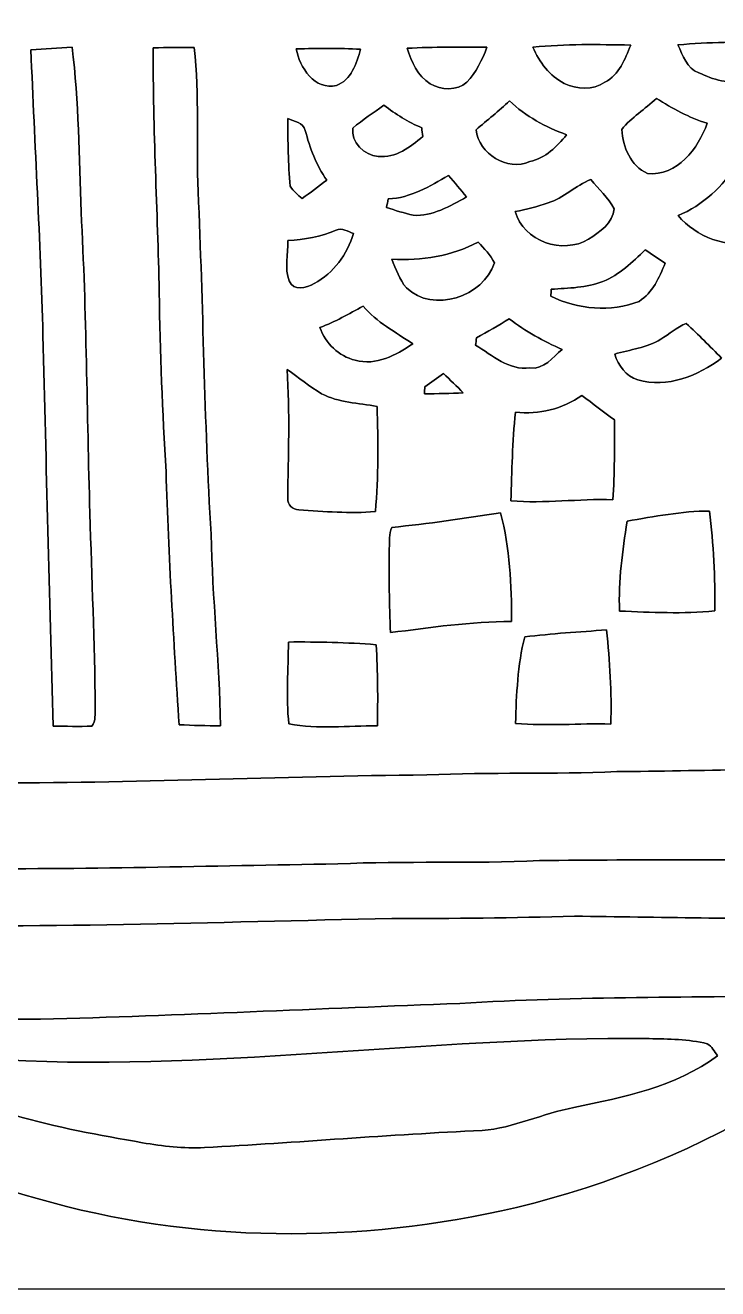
# Model space of a CAD drawing. Header units: centimetres. Extents: x -16.8 to 16.8, y -16.7 to 16.7.
# Drawn here: x -3.95 to 6.48, y -16.67 to 2.36 of the extents above; entities that cross this region are included whole.
import ezdxf

# ---------------------------------------------------------------- set-up
doc = ezdxf.new("R2010")
doc.units = ezdxf.units.CM
doc.header["$MEASUREMENT"] = 0
doc.layers.add('Layer 1', color=7, linetype='Continuous')

msp = doc.modelspace()

# ---------------------------------------------------------------- linework, layer by layer
at = {"layer": 'Layer 1', "color": 7}
for points, knots in [([(-16.77458, 16.66875), (-16.77458, 16.66875), (16.77458, 16.66875), (16.77458, 16.66875), (16.77458, 16.66875), (16.77458, 16.66875), (16.77458, -16.66875), (16.77458, -16.66875), (16.77458, -16.66875), (16.77458, -16.66875), (-16.77458, -16.66875), (-16.77458, -16.66875), (-16.77458, -16.66875), (-16.77458, -16.66875), (-16.77458, 16.66875), (-16.77458, 16.66875), (-16.77458, 16.66875), (-16.77458, 16.66875), (-16.77458, 16.66875), (-16.77458, 16.66875)], [0, 0, 0, 0, 0.16666667, 0.16666667, 0.16666667, 0.16666667, 0.33333333, 0.33333333, 0.33333333, 0.33333333, 0.5, 0.5, 0.5, 0.5, 0.66666667, 0.66666667, 0.66666667, 0.66666667, 1, 1, 1, 1]), ([(-1.72685, 14.59936), (-1.90253, 14.18519), (-1.76989, 13.73893), (-1.70321, 13.31666), (-1.70321, 13.31666), (-2.11737, 13.1251), (-2.58551, 12.9473), (-2.84339, 12.54795), (-2.84339, 12.54795), (-2.99297, 12.1539), (-3.09351, 11.74327), (-3.23144, 11.34427), (-3.23144, 11.34427), (-6.25404, 10.62919), (-9.03111, 8.88012), (-10.94811, 6.4322), (-10.94811, 6.4322), (-12.92966, 3.96452), (-14.01163, 0.78387), (-13.9125, -2.38196), (-13.9125, -2.38196), (-13.87263, -3.32634), (-13.7728, -4.27143), (-13.55408, -5.19254), (-13.55408, -5.19254), (-12.96353, -7.6768), (-11.66671, -9.99314), (-9.83756, -11.77784), (-9.83756, -11.77784), (-8.15869, -13.44366), (-6.05084, -14.67485), (-3.77261, -15.31161), (-3.77261, -15.31161), (-1.43157, -15.98366), (1.07915, -16.00165), (3.44558, -15.44426), (3.44558, -15.44426), (6.27098, -14.76728), (8.88294, -13.19495), (10.77277, -10.98409), (10.77277, -10.98409), (12.15037, -9.39976), (13.15402, -7.493), (13.68143, -5.46171), (13.68143, -5.46171), (14.24164, -3.28895), (14.23987, -0.97931), (13.71847, 1.2005), (13.71847, 1.2005), (13.15438, 3.50591), (11.96904, 5.6515), (10.33498, 7.37129), (10.33498, 7.37129), (8.4709, 9.32321), (6.03956, 10.72691), (3.41207, 11.35098), (3.41207, 11.35098), (3.28718, 11.71011), (3.20287, 12.08158), (3.08645, 12.44318), (3.08645, 12.44318), (2.84374, 12.90391), (2.3368, 13.1131), (1.88666, 13.31948), (1.88666, 13.31948), (2.02847, 13.85535), (2.06551, 14.46636), (1.76248, 14.95425), (1.76248, 14.95425), (1.4097, 15.56773), (0.6918, 15.95402), (-0.01658, 15.88629), (-0.01658, 15.88629), (-0.7807, 15.87147), (-1.49437, 15.32431), (-1.72685, 14.59936)], [0, 0, 0, 0, 0.05, 0.05, 0.05, 0.05, 0.1, 0.1, 0.1, 0.1, 0.15, 0.15, 0.15, 0.15, 0.2, 0.2, 0.2, 0.2, 0.25, 0.25, 0.25, 0.25, 0.3, 0.3, 0.3, 0.3, 0.35, 0.35, 0.35, 0.35, 0.4, 0.4, 0.4, 0.4, 0.45, 0.45, 0.45, 0.45, 0.5, 0.5, 0.5, 0.5, 0.55, 0.55, 0.55, 0.55, 0.6, 0.6, 0.6, 0.6, 0.65, 0.65, 0.65, 0.65, 0.7, 0.7, 0.7, 0.7, 0.75, 0.75, 0.75, 0.75, 0.8, 0.8, 0.8, 0.8, 0.85, 0.85, 0.85, 0.85, 0.9, 0.9, 0.9, 0.9, 1, 1, 1, 1]), ([(5.87834, 2.06128), (6.34189, 2.10785), (6.80896, 2.09021), (7.27357, 2.12443), (7.27357, 2.12443), (7.19526, 1.90465), (7.08342, 1.68028), (6.88305, 1.54869), (6.88305, 1.54869), (6.65797, 1.44709), (6.40221, 1.54481), (6.1909, 1.64112), (6.1909, 1.64112), (6.00604, 1.7018), (5.95665, 1.90465), (5.87834, 2.06128)], [0, 0, 0, 0, 0.2, 0.2, 0.2, 0.2, 0.4, 0.4, 0.4, 0.4, 0.6, 0.6, 0.6, 0.6, 1, 1, 1, 1]), ([(-3.86644, 1.98684), (-3.65972, 1.99849), (-3.45228, 2.01048), (-3.24591, 2.02847), (-3.24591, 2.02847), (-3.14254, 1.20474), (-3.14219, 0.37183), (-3.10938, -0.45685), (-3.10938, -0.45685), (-3.0286, -1.96744), (-3.02119, -3.48015), (-2.97815, -4.99216), (-2.97815, -4.99216), (-2.94958, -5.96688), (-2.90442, -6.94126), (-2.89842, -7.91669), (-2.89842, -7.91669), (-2.90336, -8.01088), (-2.88361, -8.11777), (-2.94711, -8.19644), (-2.94711, -8.19644), (-3.14254, -8.2042), (-3.33763, -8.19997), (-3.53272, -8.19679), (-3.53272, -8.19679), (-3.5874, -6.23464), (-3.63573, -4.27284), (-3.68371, -2.31069), (-3.68371, -2.31069), (-3.72463, -0.87736), (-3.80683, 0.55421), (-3.86644, 1.98684)], [0, 0, 0, 0, 0.11111111, 0.11111111, 0.11111111, 0.11111111, 0.22222222, 0.22222222, 0.22222222, 0.22222222, 0.33333333, 0.33333333, 0.33333333, 0.33333333, 0.44444444, 0.44444444, 0.44444444, 0.44444444, 0.55555556, 0.55555556, 0.55555556, 0.55555556, 0.66666667, 0.66666667, 0.66666667, 0.66666667, 0.77777778, 0.77777778, 0.77777778, 0.77777778, 1, 1, 1, 1]), ([(-2.02212, 2.01789), (-1.81681, 2.02106), (-1.61149, 2.02212), (-1.40547, 2.02036), (-1.40547, 2.02036), (-1.3275, 1.30034), (-1.37442, 0.57503), (-1.34761, -0.14746), (-1.34761, -0.14746), (-1.26929, -1.86761), (-1.25765, -3.58987), (-1.15147, -5.30895), (-1.15147, -5.30895), (-1.13418, -6.27239), (-1.02588, -7.23089), (-1.01036, -8.19432), (-1.01036, -8.19432), (-1.2192, -8.19079), (-1.42734, -8.18621), (-1.63548, -8.17633), (-1.63548, -8.17633), (-1.71309, -6.90774), (-1.79529, -5.6388), (-1.83021, -4.36809), (-1.83021, -4.36809), (-1.88348, -3.4671), (-1.91982, -2.5654), (-1.93358, -1.66335), (-1.93358, -1.66335), (-1.95509, -0.43603), (-2.03341, 0.79058), (-2.02212, 2.01789)], [0, 0, 0, 0, 0.11111111, 0.11111111, 0.11111111, 0.11111111, 0.22222222, 0.22222222, 0.22222222, 0.22222222, 0.33333333, 0.33333333, 0.33333333, 0.33333333, 0.44444444, 0.44444444, 0.44444444, 0.44444444, 0.55555556, 0.55555556, 0.55555556, 0.55555556, 0.66666667, 0.66666667, 0.66666667, 0.66666667, 0.77777778, 0.77777778, 0.77777778, 0.77777778, 1, 1, 1, 1]), ([(0.13123, 1.9999), (0.45297, 2.01119), (0.77611, 2.01154), (1.09784, 1.99531), (1.09784, 1.99531), (1.04211, 1.78788), (0.95779, 1.52647), (0.73484, 1.45168), (0.73484, 1.45168), (0.41416, 1.37054), (0.17604, 1.72226), (0.13123, 1.9999)], [0, 0, 0, 0, 0.25, 0.25, 0.25, 0.25, 0.5, 0.5, 0.5, 0.5, 1, 1, 1, 1]), ([(1.80164, 2.01048), (2.20063, 2.02953), (2.60033, 2.03059), (3.00002, 2.02494), (3.00002, 2.02494), (2.93017, 1.83444), (2.83951, 1.64782), (2.69981, 1.49789), (2.69981, 1.49789), (2.54917, 1.36843), (2.31069, 1.37336), (2.1463, 1.47638), (2.1463, 1.47638), (1.95651, 1.58926), (1.86796, 1.80904), (1.80164, 2.01048)], [0, 0, 0, 0, 0.2, 0.2, 0.2, 0.2, 0.4, 0.4, 0.4, 0.4, 0.6, 0.6, 0.6, 0.6, 1, 1, 1, 1]), ([(3.69535, 2.026), (4.18394, 2.07574), (4.67607, 2.06798), (5.16678, 2.05775), (5.16678, 2.05775), (5.08106, 1.85103), (4.99251, 1.60655), (4.77943, 1.50001), (4.77943, 1.50001), (4.59811, 1.37619), (4.35539, 1.38748), (4.16489, 1.48131), (4.16489, 1.48131), (3.94511, 1.5942), (3.78777, 1.80093), (3.69535, 2.026)], [0, 0, 0, 0, 0.2, 0.2, 0.2, 0.2, 0.4, 0.4, 0.4, 0.4, 0.6, 0.6, 0.6, 0.6, 1, 1, 1, 1]), ([(0.98284, 0.80892), (1.13065, 0.93345), (1.29187, 1.04069), (1.45027, 1.15147), (1.45027, 1.15147), (1.62807, 1.02023), (1.81328, 0.89535), (2.02001, 0.81386), (2.02001, 0.81386), (2.02494, 0.77082), (2.02988, 0.72708), (2.03518, 0.68333), (2.03518, 0.68333), (1.8482, 0.52105), (1.62807, 0.35172), (1.36278, 0.38241), (1.36278, 0.38241), (1.15394, 0.39053), (0.95003, 0.59937), (0.98284, 0.80892)], [0, 0, 0, 0, 0.16666667, 0.16666667, 0.16666667, 0.16666667, 0.33333333, 0.33333333, 0.33333333, 0.33333333, 0.5, 0.5, 0.5, 0.5, 0.66666667, 0.66666667, 0.66666667, 0.66666667, 1, 1, 1, 1]), ([(3.34151, 1.21955), (3.58599, 0.98319), (3.88479, 0.82374), (4.20158, 0.70697), (4.20158, 0.70697), (4.05447, 0.52987), (3.88408, 0.35525), (3.64984, 0.30515), (3.64984, 0.30515), (3.29847, 0.15381), (2.88537, 0.41698), (2.83739, 0.78423), (2.83739, 0.78423), (3.00743, 0.9271), (3.18276, 1.06362), (3.34151, 1.21955)], [0, 0, 0, 0, 0.2, 0.2, 0.2, 0.2, 0.4, 0.4, 0.4, 0.4, 0.6, 0.6, 0.6, 0.6, 1, 1, 1, 1]), ([(5.03237, 0.7874), (5.17772, 0.97049), (5.38445, 1.09467), (5.55343, 1.25554), (5.55343, 1.25554), (5.79332, 1.10137), (6.04555, 0.96449), (6.31896, 0.87983), (6.31896, 0.87983), (6.18525, 0.49706), (5.86881, 0.08396), (5.41937, 0.12312), (5.41937, 0.12312), (5.16643, 0.24059), (5.0486, 0.52493), (5.03237, 0.7874)], [0, 0, 0, 0, 0.2, 0.2, 0.2, 0.2, 0.4, 0.4, 0.4, 0.4, 0.6, 0.6, 0.6, 0.6, 1, 1, 1, 1]), ([(0.00176, 0.95109), (0.09843, 0.91369), (0.23319, 0.89006), (0.26564, 0.77399), (0.26564, 0.77399), (0.33196, 0.50765), (0.43462, 0.25083), (0.58879, 0.02223), (0.58879, 0.02223), (0.46637, -0.07126), (0.34396, -0.16439), (0.21766, -0.25224), (0.21766, -0.25224), (0.15522, -0.19473), (0.08537, -0.14217), (0.04057, -0.06879), (0.04057, -0.06879), (0.00494, 0.27023), (0.00529, 0.61101), (0.00176, 0.95109)], [0, 0, 0, 0, 0.16666667, 0.16666667, 0.16666667, 0.16666667, 0.33333333, 0.33333333, 0.33333333, 0.33333333, 0.5, 0.5, 0.5, 0.5, 0.66666667, 0.66666667, 0.66666667, 0.66666667, 1, 1, 1, 1]), ([(6.77439, 0.26917), (6.9656, 0.09984), (7.17832, -0.0441), (7.40128, -0.16933), (7.40128, -0.16933), (7.35965, -0.43462), (7.30074, -0.76518), (7.02733, -0.88935), (7.02733, -0.88935), (6.61917, -1.01988), (6.15209, -0.82621), (5.87975, -0.50941), (5.87975, -0.50941), (6.25546, -0.35631), (6.55673, -0.06809), (6.77439, 0.26917)], [0, 0, 0, 0, 0.2, 0.2, 0.2, 0.2, 0.4, 0.4, 0.4, 0.4, 0.6, 0.6, 0.6, 0.6, 1, 1, 1, 1]), ([(1.51589, -0.25894), (1.84997, -0.24342), (2.14312, -0.07091), (2.42252, 0.09454), (2.42252, 0.09454), (2.51495, -0.01129), (2.60844, -0.11642), (2.69346, -0.22931), (2.69346, -0.22931), (2.44722, -0.36371), (2.18405, -0.5267), (1.89195, -0.50341), (1.89195, -0.50341), (1.75472, -0.47202), (1.62101, -0.43356), (1.48943, -0.38523), (1.48943, -0.38523), (1.49789, -0.3429), (1.50671, -0.30092), (1.51589, -0.25894)], [0, 0, 0, 0, 0.16666667, 0.16666667, 0.16666667, 0.16666667, 0.33333333, 0.33333333, 0.33333333, 0.33333333, 0.5, 0.5, 0.5, 0.5, 0.66666667, 0.66666667, 0.66666667, 0.66666667, 1, 1, 1, 1]), ([(3.92148, -0.3175), (4.15996, -0.24483), (4.33811, -0.05891), (4.56671, 0.03563), (4.56671, 0.03563), (4.67889, -0.11501), (4.83306, -0.23848), (4.91807, -0.40781), (4.91807, -0.40781), (4.90396, -0.6223), (4.69441, -0.75847), (4.53284, -0.86501), (4.53284, -0.86501), (4.14514, -1.09996), (3.54647, -0.8957), (3.42829, -0.44838), (3.42829, -0.44838), (3.59551, -0.41663), (3.76202, -0.37888), (3.92148, -0.3175)], [0, 0, 0, 0, 0.16666667, 0.16666667, 0.16666667, 0.16666667, 0.33333333, 0.33333333, 0.33333333, 0.33333333, 0.5, 0.5, 0.5, 0.5, 0.66666667, 0.66666667, 0.66666667, 0.66666667, 1, 1, 1, 1]), ([(0.72954, -0.7299), (0.82021, -0.68615), (0.91017, -0.74895), (0.99378, -0.78034), (0.99378, -0.78034), (0.89394, -1.09149), (0.69603, -1.37795), (0.39934, -1.53), (0.39934, -1.53), (0.28257, -1.60302), (0.08996, -1.64924), (0.02293, -1.49366), (0.02293, -1.49366), (-0.04939, -1.30246), (0.00776, -1.08726), (0.00564, -0.88653), (0.00564, -0.88653), (0.25435, -0.87277), (0.49918, -0.82726), (0.72954, -0.7299)], [0, 0, 0, 0, 0.16666667, 0.16666667, 0.16666667, 0.16666667, 0.33333333, 0.33333333, 0.33333333, 0.33333333, 0.5, 0.5, 0.5, 0.5, 0.66666667, 0.66666667, 0.66666667, 0.66666667, 1, 1, 1, 1]), ([(2.8702, -0.9077), (2.95522, -1.00859), (3.05752, -1.10137), (3.11467, -1.22308), (3.11467, -1.22308), (2.94464, -1.73073), (2.19534, -1.98402), (1.78823, -1.59844), (1.78823, -1.59844), (1.68557, -1.47249), (1.62877, -1.31586), (1.5688, -1.16699), (1.5688, -1.16699), (2.01471, -1.18498), (2.47333, -1.12324), (2.8702, -0.9077)], [0, 0, 0, 0, 0.2, 0.2, 0.2, 0.2, 0.4, 0.4, 0.4, 0.4, 0.6, 0.6, 0.6, 0.6, 1, 1, 1, 1]), ([(4.74909, -1.50283), (4.9971, -1.39806), (5.19289, -1.20932), (5.38586, -1.02729), (5.38586, -1.02729), (5.48569, -1.09326), (5.58341, -1.15958), (5.68396, -1.22661), (5.68396, -1.22661), (5.60352, -1.44286), (5.4931, -1.67005), (5.29519, -1.80093), (5.29519, -1.80093), (4.86763, -1.96638), (4.37303, -1.92299), (3.96275, -1.72403), (3.96275, -1.72403), (3.96487, -1.69721), (3.9684, -1.64394), (3.97051, -1.61749), (3.97051, -1.61749), (4.23122, -1.60373), (4.50109, -1.59526), (4.74909, -1.50283)], [0, 0, 0, 0, 0.14285714, 0.14285714, 0.14285714, 0.14285714, 0.28571429, 0.28571429, 0.28571429, 0.28571429, 0.42857143, 0.42857143, 0.42857143, 0.42857143, 0.57142857, 0.57142857, 0.57142857, 0.57142857, 0.71428571, 0.71428571, 0.71428571, 0.71428571, 1, 1, 1, 1]), ([(0.48683, -2.19393), (0.71543, -2.11173), (0.92498, -1.98896), (1.13771, -1.87325), (1.13771, -1.87325), (1.34303, -2.1142), (1.62525, -2.26377), (1.88348, -2.44016), (1.88348, -2.44016), (1.62913, -2.61514), (1.33632, -2.77248), (1.01635, -2.68746), (1.01635, -2.68746), (0.768, -2.62749), (0.56868, -2.43311), (0.48683, -2.19393)], [0, 0, 0, 0, 0.2, 0.2, 0.2, 0.2, 0.4, 0.4, 0.4, 0.4, 0.6, 0.6, 0.6, 0.6, 1, 1, 1, 1]), ([(2.84515, -2.35021), (3.01131, -2.25813), (3.17606, -2.16323), (3.33869, -2.06446), (3.33869, -2.06446), (3.58387, -2.24966), (3.85198, -2.40277), (4.13385, -2.52554), (4.13385, -2.52554), (3.99097, -2.64301), (3.86362, -2.83175), (3.65019, -2.80388), (3.65019, -2.80388), (3.33128, -2.84551), (3.08398, -2.61303), (2.83104, -2.46063), (2.83104, -2.46063), (2.83457, -2.43311), (2.84162, -2.37772), (2.84515, -2.35021)], [0, 0, 0, 0, 0.16666667, 0.16666667, 0.16666667, 0.16666667, 0.33333333, 0.33333333, 0.33333333, 0.33333333, 0.5, 0.5, 0.5, 0.5, 0.66666667, 0.66666667, 0.66666667, 0.66666667, 1, 1, 1, 1]), ([(5.61834, -2.36926), (5.75098, -2.2987), (5.86034, -2.18511), (6.00357, -2.13501), (6.00357, -2.13501), (6.18631, -2.30152), (6.36058, -2.47862), (6.5345, -2.65501), (6.5345, -2.65501), (6.17961, -2.92312), (5.71888, -3.11079), (5.27262, -2.98344), (5.27262, -2.98344), (5.08917, -2.92841), (4.98263, -2.76648), (4.92654, -2.59539), (4.92654, -2.59539), (5.15796, -2.52412), (5.41055, -2.50366), (5.61834, -2.36926)], [0, 0, 0, 0, 0.16666667, 0.16666667, 0.16666667, 0.16666667, 0.33333333, 0.33333333, 0.33333333, 0.33333333, 0.5, 0.5, 0.5, 0.5, 0.66666667, 0.66666667, 0.66666667, 0.66666667, 1, 1, 1, 1]), ([(-0.00741, -2.82575), (0.16545, -2.94816), (0.32879, -3.08469), (0.51259, -3.19158), (0.51259, -3.19158), (0.76906, -3.32811), (1.06645, -3.33058), (1.34726, -3.38173), (1.34726, -3.38173), (1.36384, -3.90984), (1.36807, -4.43936), (1.32186, -4.96605), (1.32186, -4.96605), (0.93768, -4.99921), (0.55104, -4.96711), (0.16827, -4.93783), (0.16827, -4.93783), (0.0762, -4.93324), (-0.00282, -4.86728), (0.00247, -4.77026), (0.00247, -4.77026), (0.00811, -4.12221), (0.03669, -3.4731), (-0.00741, -2.82575)], [0, 0, 0, 0, 0.14285714, 0.14285714, 0.14285714, 0.14285714, 0.28571429, 0.28571429, 0.28571429, 0.28571429, 0.42857143, 0.42857143, 0.42857143, 0.42857143, 0.57142857, 0.57142857, 0.57142857, 0.57142857, 0.71428571, 0.71428571, 0.71428571, 0.71428571, 1, 1, 1, 1]), ([(2.06481, -3.08681), (2.15759, -3.02013), (2.25178, -2.95416), (2.34562, -2.8889), (2.34562, -2.8889), (2.44687, -2.98344), (2.55058, -3.07869), (2.64619, -3.18029), (2.64619, -3.18029), (2.45145, -3.18558), (2.25707, -3.19017), (2.06269, -3.1944), (2.06269, -3.1944), (2.0634, -3.16759), (2.0641, -3.11362), (2.06481, -3.08681)], [0, 0, 0, 0, 0.2, 0.2, 0.2, 0.2, 0.4, 0.4, 0.4, 0.4, 0.6, 0.6, 0.6, 0.6, 1, 1, 1, 1]), ([(3.43182, -3.47133), (3.78566, -3.50308), (4.13914, -3.42406), (4.4323, -3.2191), (4.4323, -3.2191), (4.59458, -3.34222), (4.75686, -3.46463), (4.92054, -3.58634), (4.92054, -3.58634), (4.92019, -3.98674), (4.92866, -4.38856), (4.89656, -4.78861), (4.89656, -4.78861), (4.38538, -4.7692), (3.87209, -4.85105), (3.36232, -4.80342), (3.36232, -4.80342), (3.38102, -4.35928), (3.38102, -3.91336), (3.43182, -3.47133)], [0, 0, 0, 0, 0.16666667, 0.16666667, 0.16666667, 0.16666667, 0.33333333, 0.33333333, 0.33333333, 0.33333333, 0.5, 0.5, 0.5, 0.5, 0.66666667, 0.66666667, 0.66666667, 0.66666667, 1, 1, 1, 1]), ([(1.5681, -5.20594), (2.11561, -5.14844), (2.66136, -5.07083), (3.20534, -4.98546), (3.20534, -4.98546), (3.35174, -5.51674), (3.3722, -6.07201), (3.37256, -6.62058), (3.37256, -6.62058), (2.75908, -6.62446), (2.15441, -6.71019), (1.54834, -6.78956), (1.54834, -6.78956), (1.53317, -6.36623), (1.52435, -5.94289), (1.5307, -5.51991), (1.5307, -5.51991), (1.53776, -5.41443), (1.52224, -5.30401), (1.5681, -5.20594)], [0, 0, 0, 0, 0.16666667, 0.16666667, 0.16666667, 0.16666667, 0.33333333, 0.33333333, 0.33333333, 0.33333333, 0.5, 0.5, 0.5, 0.5, 0.66666667, 0.66666667, 0.66666667, 0.66666667, 1, 1, 1, 1]), ([(5.11175, -5.11104), (5.52309, -5.0419), (5.93407, -4.95829), (6.35353, -4.95864), (6.35353, -4.95864), (6.41209, -5.45712), (6.44278, -5.95877), (6.4329, -6.46112), (6.4329, -6.46112), (5.9563, -6.5091), (5.47582, -6.48511), (4.99886, -6.4643), (4.99886, -6.4643), (4.97981, -6.00992), (5.04472, -5.55872), (5.11175, -5.11104)], [0, 0, 0, 0, 0.2, 0.2, 0.2, 0.2, 0.4, 0.4, 0.4, 0.4, 0.6, 0.6, 0.6, 0.6, 1, 1, 1, 1]), ([(3.57046, -6.85306), (3.97969, -6.80508), (4.39102, -6.77651), (4.80236, -6.74934), (4.80236, -6.74934), (4.85175, -7.21889), (4.88386, -7.69303), (4.86657, -8.16539), (4.86657, -8.16539), (4.38856, -8.15305), (3.90842, -8.19926), (3.43182, -8.15622), (3.43182, -8.15622), (3.44593, -7.71948), (3.46393, -7.27851), (3.57046, -6.85306)], [0, 0, 0, 0, 0.2, 0.2, 0.2, 0.2, 0.4, 0.4, 0.4, 0.4, 0.6, 0.6, 0.6, 0.6, 1, 1, 1, 1]), ([(0.01376, -6.93067), (0.45367, -6.92644), (0.89359, -6.93667), (1.33244, -6.97124), (1.33244, -6.97124), (1.3589, -7.37694), (1.36102, -7.78404), (1.35149, -8.19115), (1.35149, -8.19115), (0.9084, -8.19538), (0.45791, -8.24089), (0.0194, -8.16469), (0.0194, -8.16469), (-0.02646, -7.75829), (0.00847, -7.34095), (0.01376, -6.93067)], [0, 0, 0, 0, 0.2, 0.2, 0.2, 0.2, 0.4, 0.4, 0.4, 0.4, 0.6, 0.6, 0.6, 0.6, 1, 1, 1, 1]), ([(8.80181, -8.83497), (9.68587, -8.79475), (10.57099, -8.81345), (11.45469, -8.77746), (11.45469, -8.77746), (11.41271, -9.21914), (11.11603, -9.56592), (10.84862, -9.89577), (10.84862, -9.89577), (10.73044, -10.02418), (10.60027, -10.14836), (10.44469, -10.22914), (10.44469, -10.22914), (9.78147, -10.28771), (9.11613, -10.2235), (8.45185, -10.22138), (8.45185, -10.22138), (6.89857, -10.20904), (5.34494, -10.20551), (3.79201, -10.22103), (3.79201, -10.22103), (2.78095, -10.27395), (1.76847, -10.22315), (0.75741, -10.27183), (0.75741, -10.27183), (-1.17052, -10.30252), (-3.09845, -10.35579), (-5.02673, -10.34415), (-5.02673, -10.34415), (-5.81413, -10.32581), (-6.60153, -10.35826), (-7.38893, -10.34309), (-7.38893, -10.34309), (-8.25676, -10.30605), (-9.12707, -10.32122), (-9.99419, -10.27007), (-9.99419, -10.27007), (-10.23303, -10.25984), (-10.38895, -10.06475), (-10.54029, -9.90529), (-10.54029, -9.90529), (-10.7636, -9.61919), (-10.97139, -9.31616), (-11.11532, -8.98172), (-11.11532, -8.98172), (-10.66588, -8.97925), (-10.2175, -9.01629), (-9.76842, -9.02794), (-9.76842, -9.02794), (-8.03557, -9.07062), (-6.30167, -9.03887), (-4.56847, -9.0491), (-4.56847, -9.0491), (-2.34527, -9.06533), (-0.12453, -8.94644), (2.09797, -8.93163), (2.09797, -8.93163), (3.05012, -8.88612), (4.00403, -8.92881), (4.95617, -8.87977), (4.95617, -8.87977), (6.23852, -8.87801), (7.51946, -8.81909), (8.80181, -8.83497)], [0, 0, 0, 0, 0.05882353, 0.05882353, 0.05882353, 0.05882353, 0.11764706, 0.11764706, 0.11764706, 0.11764706, 0.17647059, 0.17647059, 0.17647059, 0.17647059, 0.23529412, 0.23529412, 0.23529412, 0.23529412, 0.29411765, 0.29411765, 0.29411765, 0.29411765, 0.35294118, 0.35294118, 0.35294118, 0.35294118, 0.41176471, 0.41176471, 0.41176471, 0.41176471, 0.47058824, 0.47058824, 0.47058824, 0.47058824, 0.52941176, 0.52941176, 0.52941176, 0.52941176, 0.58823529, 0.58823529, 0.58823529, 0.58823529, 0.64705882, 0.64705882, 0.64705882, 0.64705882, 0.70588235, 0.70588235, 0.70588235, 0.70588235, 0.76470588, 0.76470588, 0.76470588, 0.76470588, 0.82352941, 0.82352941, 0.82352941, 0.82352941, 0.88235294, 0.88235294, 0.88235294, 0.88235294, 1, 1, 1, 1]), ([(1.56986, -11.09451), (2.48708, -11.09698), (3.40431, -11.08287), (4.32153, -11.05923), (4.32153, -11.05923), (5.59153, -11.07264), (6.86117, -11.1065), (8.13153, -11.09204), (8.13153, -11.09204), (8.53193, -11.09627), (8.93833, -11.07757), (9.33415, -11.15342), (9.33415, -11.15342), (9.24807, -11.50479), (8.93269, -11.70728), (8.66105, -11.90554), (8.66105, -11.90554), (8.42998, -12.04277), (8.20632, -12.25621), (7.91986, -12.25091), (7.91986, -12.25091), (6.14504, -12.28831), (4.36704, -12.26256), (2.59397, -12.37297), (2.59397, -12.37297), (0.48895, -12.45094), (-1.61572, -12.55219), (-3.72181, -12.61145), (-3.72181, -12.61145), (-4.88597, -12.59769), (-6.05226, -12.64885), (-7.21536, -12.57476), (-7.21536, -12.57476), (-7.56391, -12.59593), (-7.83837, -12.34828), (-8.10683, -12.16484), (-8.10683, -12.16484), (-8.46808, -11.85122), (-8.82086, -11.5129), (-9.07627, -11.10474), (-9.07627, -11.10474), (-8.21937, -11.0684), (-7.36529, -11.16965), (-6.5084, -11.16894), (-6.5084, -11.16894), (-3.816, -11.26067), (-1.12254, -11.14425), (1.56986, -11.09451)], [0, 0, 0, 0, 0.07692308, 0.07692308, 0.07692308, 0.07692308, 0.15384615, 0.15384615, 0.15384615, 0.15384615, 0.23076923, 0.23076923, 0.23076923, 0.23076923, 0.30769231, 0.30769231, 0.30769231, 0.30769231, 0.38461538, 0.38461538, 0.38461538, 0.38461538, 0.46153846, 0.46153846, 0.46153846, 0.46153846, 0.53846154, 0.53846154, 0.53846154, 0.53846154, 0.61538462, 0.61538462, 0.61538462, 0.61538462, 0.69230769, 0.69230769, 0.69230769, 0.69230769, 0.76923077, 0.76923077, 0.76923077, 0.76923077, 0.84615385, 0.84615385, 0.84615385, 0.84615385, 1, 1, 1, 1]), ([(-4.56706, -13.20447), (-1.22343, -13.43237), (2.10432, -12.86228), (5.44689, -12.90249), (5.44689, -12.90249), (5.73899, -12.90955), (6.03567, -12.90849), (6.32072, -12.98011), (6.32072, -12.98011), (6.39057, -13.02068), (6.42726, -13.09652), (6.47347, -13.16037), (6.47347, -13.16037), (5.84553, -13.63486), (5.05989, -13.77879), (4.30989, -13.94037), (4.30989, -13.94037), (3.84246, -14.02715), (3.40819, -14.24905), (2.93017, -14.28574), (2.93017, -14.28574), (1.53423, -14.34783), (0.14146, -14.46847), (-1.25377, -14.54397), (-1.25377, -14.54397), (-1.56704, -14.55808), (-1.87889, -14.52421), (-2.18687, -14.46953), (-2.18687, -14.46953), (-3.4738, -14.24623), (-4.80695, -13.99364), (-5.90832, -13.24751), (-5.90832, -13.24751), (-5.90797, -13.19459), (-5.90726, -13.14203), (-5.90656, -13.08947), (-5.90656, -13.08947), (-5.45853, -13.10957), (-5.01438, -13.17519), (-4.56706, -13.20447)], [0, 0, 0, 0, 0.09090909, 0.09090909, 0.09090909, 0.09090909, 0.18181818, 0.18181818, 0.18181818, 0.18181818, 0.27272727, 0.27272727, 0.27272727, 0.27272727, 0.36363636, 0.36363636, 0.36363636, 0.36363636, 0.45454545, 0.45454545, 0.45454545, 0.45454545, 0.54545455, 0.54545455, 0.54545455, 0.54545455, 0.63636364, 0.63636364, 0.63636364, 0.63636364, 0.72727273, 0.72727273, 0.72727273, 0.72727273, 0.81818182, 0.81818182, 0.81818182, 0.81818182, 1, 1, 1, 1])]:
    msp.add_open_spline(points, degree=3, knots=knots, dxfattribs=at)
at = {"layer": 'Layer 1', "color": 250}
for points, knots in [([(-1.72685, 14.59936), (-1.49437, 15.32431), (-0.7807, 15.87147), (-0.01658, 15.88629), (-0.01658, 15.88629), (0.6918, 15.95402), (1.4097, 15.56773), (1.76248, 14.95425), (1.76248, 14.95425), (2.06551, 14.46636), (2.02847, 13.85535), (1.88666, 13.31948), (1.88666, 13.31948), (2.3368, 13.1131), (2.84374, 12.90391), (3.08645, 12.44318), (3.08645, 12.44318), (3.20287, 12.08158), (3.28718, 11.71011), (3.41207, 11.35098), (3.41207, 11.35098), (6.03956, 10.72691), (8.4709, 9.32321), (10.33498, 7.37129), (10.33498, 7.37129), (11.96904, 5.6515), (13.15438, 3.50591), (13.71847, 1.2005), (13.71847, 1.2005), (14.23987, -0.97931), (14.24164, -3.28895), (13.68143, -5.46171), (13.68143, -5.46171), (13.15402, -7.493), (12.15037, -9.39976), (10.77277, -10.98409), (10.77277, -10.98409), (8.88294, -13.19495), (6.27098, -14.76728), (3.44558, -15.44426), (3.44558, -15.44426), (1.07915, -16.00165), (-1.43157, -15.98366), (-3.77261, -15.31161), (-3.77261, -15.31161), (-6.05084, -14.67485), (-8.15869, -13.44366), (-9.83756, -11.77784), (-9.83756, -11.77784), (-11.66671, -9.99314), (-12.96353, -7.6768), (-13.55408, -5.19254), (-13.55408, -5.19254), (-13.7728, -4.27143), (-13.87263, -3.32634), (-13.9125, -2.38196), (-13.9125, -2.38196), (-14.01163, 0.78387), (-12.92966, 3.96452), (-10.94811, 6.4322), (-10.94811, 6.4322), (-9.03111, 8.88012), (-6.25404, 10.62919), (-3.23144, 11.34427), (-3.23144, 11.34427), (-3.09351, 11.74327), (-2.99297, 12.1539), (-2.84339, 12.54795), (-2.84339, 12.54795), (-2.58551, 12.9473), (-2.11737, 13.1251), (-1.70321, 13.31666), (-1.70321, 13.31666), (-1.76989, 13.73893), (-1.90253, 14.18519), (-1.72685, 14.59936), (-1.72685, 14.59936), (-1.72685, 14.59936), (-1.72685, 14.59936), (-1.72685, 14.59936)], [0, 0, 0, 0, 0.04761905, 0.04761905, 0.04761905, 0.04761905, 0.0952381, 0.0952381, 0.0952381, 0.0952381, 0.14285714, 0.14285714, 0.14285714, 0.14285714, 0.19047619, 0.19047619, 0.19047619, 0.19047619, 0.23809524, 0.23809524, 0.23809524, 0.23809524, 0.28571429, 0.28571429, 0.28571429, 0.28571429, 0.33333333, 0.33333333, 0.33333333, 0.33333333, 0.38095238, 0.38095238, 0.38095238, 0.38095238, 0.42857143, 0.42857143, 0.42857143, 0.42857143, 0.47619048, 0.47619048, 0.47619048, 0.47619048, 0.52380952, 0.52380952, 0.52380952, 0.52380952, 0.57142857, 0.57142857, 0.57142857, 0.57142857, 0.61904762, 0.61904762, 0.61904762, 0.61904762, 0.66666667, 0.66666667, 0.66666667, 0.66666667, 0.71428571, 0.71428571, 0.71428571, 0.71428571, 0.76190476, 0.76190476, 0.76190476, 0.76190476, 0.80952381, 0.80952381, 0.80952381, 0.80952381, 0.85714286, 0.85714286, 0.85714286, 0.85714286, 0.9047619, 0.9047619, 0.9047619, 0.9047619, 1, 1, 1, 1]), ([(5.87834, 2.06128), (5.95665, 1.90465), (6.00604, 1.7018), (6.1909, 1.64112), (6.1909, 1.64112), (6.40221, 1.54481), (6.65797, 1.44709), (6.88305, 1.54869), (6.88305, 1.54869), (7.08342, 1.68028), (7.19526, 1.90465), (7.27357, 2.12443), (7.27357, 2.12443), (6.80896, 2.09021), (6.34189, 2.10785), (5.87834, 2.06128), (5.87834, 2.06128), (5.87834, 2.06128), (5.87834, 2.06128), (5.87834, 2.06128)], [0, 0, 0, 0, 0.16666667, 0.16666667, 0.16666667, 0.16666667, 0.33333333, 0.33333333, 0.33333333, 0.33333333, 0.5, 0.5, 0.5, 0.5, 0.66666667, 0.66666667, 0.66666667, 0.66666667, 1, 1, 1, 1]), ([(-3.86644, 1.98684), (-3.80683, 0.55421), (-3.72463, -0.87736), (-3.68371, -2.31069), (-3.68371, -2.31069), (-3.63573, -4.27284), (-3.5874, -6.23464), (-3.53272, -8.19679), (-3.53272, -8.19679), (-3.33763, -8.19997), (-3.14254, -8.2042), (-2.94711, -8.19644), (-2.94711, -8.19644), (-2.88361, -8.11777), (-2.90336, -8.01088), (-2.89842, -7.91669), (-2.89842, -7.91669), (-2.90442, -6.94126), (-2.94958, -5.96688), (-2.97815, -4.99216), (-2.97815, -4.99216), (-3.02119, -3.48015), (-3.0286, -1.96744), (-3.10938, -0.45685), (-3.10938, -0.45685), (-3.14219, 0.37183), (-3.14254, 1.20474), (-3.24591, 2.02847), (-3.24591, 2.02847), (-3.45228, 2.01048), (-3.65972, 1.99849), (-3.86644, 1.98684), (-3.86644, 1.98684), (-3.86644, 1.98684), (-3.86644, 1.98684), (-3.86644, 1.98684)], [0, 0, 0, 0, 0.1, 0.1, 0.1, 0.1, 0.2, 0.2, 0.2, 0.2, 0.3, 0.3, 0.3, 0.3, 0.4, 0.4, 0.4, 0.4, 0.5, 0.5, 0.5, 0.5, 0.6, 0.6, 0.6, 0.6, 0.7, 0.7, 0.7, 0.7, 0.8, 0.8, 0.8, 0.8, 1, 1, 1, 1]), ([(-2.02212, 2.01789), (-2.03341, 0.79058), (-1.95509, -0.43603), (-1.93358, -1.66335), (-1.93358, -1.66335), (-1.91982, -2.5654), (-1.88348, -3.4671), (-1.83021, -4.36809), (-1.83021, -4.36809), (-1.79529, -5.6388), (-1.71309, -6.90774), (-1.63548, -8.17633), (-1.63548, -8.17633), (-1.42734, -8.18621), (-1.2192, -8.19079), (-1.01036, -8.19432), (-1.01036, -8.19432), (-1.02588, -7.23089), (-1.13418, -6.27239), (-1.15147, -5.30895), (-1.15147, -5.30895), (-1.25765, -3.58987), (-1.26929, -1.86761), (-1.34761, -0.14746), (-1.34761, -0.14746), (-1.37442, 0.57503), (-1.3275, 1.30034), (-1.40547, 2.02036), (-1.40547, 2.02036), (-1.61149, 2.02212), (-1.81681, 2.02106), (-2.02212, 2.01789), (-2.02212, 2.01789), (-2.02212, 2.01789), (-2.02212, 2.01789), (-2.02212, 2.01789)], [0, 0, 0, 0, 0.1, 0.1, 0.1, 0.1, 0.2, 0.2, 0.2, 0.2, 0.3, 0.3, 0.3, 0.3, 0.4, 0.4, 0.4, 0.4, 0.5, 0.5, 0.5, 0.5, 0.6, 0.6, 0.6, 0.6, 0.7, 0.7, 0.7, 0.7, 0.8, 0.8, 0.8, 0.8, 1, 1, 1, 1]), ([(0.13123, 1.9999), (0.17604, 1.72226), (0.41416, 1.37054), (0.73484, 1.45168), (0.73484, 1.45168), (0.95779, 1.52647), (1.04211, 1.78788), (1.09784, 1.99531), (1.09784, 1.99531), (0.77611, 2.01154), (0.45297, 2.01119), (0.13123, 1.9999), (0.13123, 1.9999), (0.13123, 1.9999), (0.13123, 1.9999), (0.13123, 1.9999)], [0, 0, 0, 0, 0.2, 0.2, 0.2, 0.2, 0.4, 0.4, 0.4, 0.4, 0.6, 0.6, 0.6, 0.6, 1, 1, 1, 1]), ([(1.80164, 2.01048), (1.86796, 1.80904), (1.95651, 1.58926), (2.1463, 1.47638), (2.1463, 1.47638), (2.31069, 1.37336), (2.54917, 1.36843), (2.69981, 1.49789), (2.69981, 1.49789), (2.83951, 1.64782), (2.93017, 1.83444), (3.00002, 2.02494), (3.00002, 2.02494), (2.60033, 2.03059), (2.20063, 2.02953), (1.80164, 2.01048), (1.80164, 2.01048), (1.80164, 2.01048), (1.80164, 2.01048), (1.80164, 2.01048)], [0, 0, 0, 0, 0.16666667, 0.16666667, 0.16666667, 0.16666667, 0.33333333, 0.33333333, 0.33333333, 0.33333333, 0.5, 0.5, 0.5, 0.5, 0.66666667, 0.66666667, 0.66666667, 0.66666667, 1, 1, 1, 1]), ([(3.69535, 2.026), (3.78777, 1.80093), (3.94511, 1.5942), (4.16489, 1.48131), (4.16489, 1.48131), (4.35539, 1.38748), (4.59811, 1.37619), (4.77943, 1.50001), (4.77943, 1.50001), (4.99251, 1.60655), (5.08106, 1.85103), (5.16678, 2.05775), (5.16678, 2.05775), (4.67607, 2.06798), (4.18394, 2.07574), (3.69535, 2.026), (3.69535, 2.026), (3.69535, 2.026), (3.69535, 2.026), (3.69535, 2.026)], [0, 0, 0, 0, 0.16666667, 0.16666667, 0.16666667, 0.16666667, 0.33333333, 0.33333333, 0.33333333, 0.33333333, 0.5, 0.5, 0.5, 0.5, 0.66666667, 0.66666667, 0.66666667, 0.66666667, 1, 1, 1, 1]), ([(0.98284, 0.80892), (0.95003, 0.59937), (1.15394, 0.39053), (1.36278, 0.38241), (1.36278, 0.38241), (1.62807, 0.35172), (1.8482, 0.52105), (2.03518, 0.68333), (2.03518, 0.68333), (2.02988, 0.72708), (2.02494, 0.77082), (2.02001, 0.81386), (2.02001, 0.81386), (1.81328, 0.89535), (1.62807, 1.02023), (1.45027, 1.15147), (1.45027, 1.15147), (1.29187, 1.04069), (1.13065, 0.93345), (0.98284, 0.80892), (0.98284, 0.80892), (0.98284, 0.80892), (0.98284, 0.80892), (0.98284, 0.80892)], [0, 0, 0, 0, 0.14285714, 0.14285714, 0.14285714, 0.14285714, 0.28571429, 0.28571429, 0.28571429, 0.28571429, 0.42857143, 0.42857143, 0.42857143, 0.42857143, 0.57142857, 0.57142857, 0.57142857, 0.57142857, 0.71428571, 0.71428571, 0.71428571, 0.71428571, 1, 1, 1, 1]), ([(3.34151, 1.21955), (3.18276, 1.06362), (3.00743, 0.9271), (2.83739, 0.78423), (2.83739, 0.78423), (2.88537, 0.41698), (3.29847, 0.15381), (3.64984, 0.30515), (3.64984, 0.30515), (3.88408, 0.35525), (4.05447, 0.52987), (4.20158, 0.70697), (4.20158, 0.70697), (3.88479, 0.82374), (3.58599, 0.98319), (3.34151, 1.21955), (3.34151, 1.21955), (3.34151, 1.21955), (3.34151, 1.21955), (3.34151, 1.21955)], [0, 0, 0, 0, 0.16666667, 0.16666667, 0.16666667, 0.16666667, 0.33333333, 0.33333333, 0.33333333, 0.33333333, 0.5, 0.5, 0.5, 0.5, 0.66666667, 0.66666667, 0.66666667, 0.66666667, 1, 1, 1, 1]), ([(5.03237, 0.7874), (5.0486, 0.52493), (5.16643, 0.24059), (5.41937, 0.12312), (5.41937, 0.12312), (5.86881, 0.08396), (6.18525, 0.49706), (6.31896, 0.87983), (6.31896, 0.87983), (6.04555, 0.96449), (5.79332, 1.10137), (5.55343, 1.25554), (5.55343, 1.25554), (5.38445, 1.09467), (5.17772, 0.97049), (5.03237, 0.7874), (5.03237, 0.7874), (5.03237, 0.7874), (5.03237, 0.7874), (5.03237, 0.7874)], [0, 0, 0, 0, 0.16666667, 0.16666667, 0.16666667, 0.16666667, 0.33333333, 0.33333333, 0.33333333, 0.33333333, 0.5, 0.5, 0.5, 0.5, 0.66666667, 0.66666667, 0.66666667, 0.66666667, 1, 1, 1, 1]), ([(0.00176, 0.95109), (0.00529, 0.61101), (0.00494, 0.27023), (0.04057, -0.06879), (0.04057, -0.06879), (0.08537, -0.14217), (0.15522, -0.19473), (0.21766, -0.25224), (0.21766, -0.25224), (0.34396, -0.16439), (0.46637, -0.07126), (0.58879, 0.02223), (0.58879, 0.02223), (0.43462, 0.25083), (0.33196, 0.50765), (0.26564, 0.77399), (0.26564, 0.77399), (0.23319, 0.89006), (0.09843, 0.91369), (0.00176, 0.95109), (0.00176, 0.95109), (0.00176, 0.95109), (0.00176, 0.95109), (0.00176, 0.95109)], [0, 0, 0, 0, 0.14285714, 0.14285714, 0.14285714, 0.14285714, 0.28571429, 0.28571429, 0.28571429, 0.28571429, 0.42857143, 0.42857143, 0.42857143, 0.42857143, 0.57142857, 0.57142857, 0.57142857, 0.57142857, 0.71428571, 0.71428571, 0.71428571, 0.71428571, 1, 1, 1, 1]), ([(6.77439, 0.26917), (6.55673, -0.06809), (6.25546, -0.35631), (5.87975, -0.50941), (5.87975, -0.50941), (6.15209, -0.82621), (6.61917, -1.01988), (7.02733, -0.88935), (7.02733, -0.88935), (7.30074, -0.76518), (7.35965, -0.43462), (7.40128, -0.16933), (7.40128, -0.16933), (7.17832, -0.0441), (6.9656, 0.09984), (6.77439, 0.26917), (6.77439, 0.26917), (6.77439, 0.26917), (6.77439, 0.26917), (6.77439, 0.26917)], [0, 0, 0, 0, 0.16666667, 0.16666667, 0.16666667, 0.16666667, 0.33333333, 0.33333333, 0.33333333, 0.33333333, 0.5, 0.5, 0.5, 0.5, 0.66666667, 0.66666667, 0.66666667, 0.66666667, 1, 1, 1, 1]), ([(1.51589, -0.25894), (1.50671, -0.30092), (1.49789, -0.3429), (1.48943, -0.38523), (1.48943, -0.38523), (1.62101, -0.43356), (1.75472, -0.47202), (1.89195, -0.50341), (1.89195, -0.50341), (2.18405, -0.5267), (2.44722, -0.36371), (2.69346, -0.22931), (2.69346, -0.22931), (2.60844, -0.11642), (2.51495, -0.01129), (2.42252, 0.09454), (2.42252, 0.09454), (2.14312, -0.07091), (1.84997, -0.24342), (1.51589, -0.25894), (1.51589, -0.25894), (1.51589, -0.25894), (1.51589, -0.25894), (1.51589, -0.25894)], [0, 0, 0, 0, 0.14285714, 0.14285714, 0.14285714, 0.14285714, 0.28571429, 0.28571429, 0.28571429, 0.28571429, 0.42857143, 0.42857143, 0.42857143, 0.42857143, 0.57142857, 0.57142857, 0.57142857, 0.57142857, 0.71428571, 0.71428571, 0.71428571, 0.71428571, 1, 1, 1, 1]), ([(3.92148, -0.3175), (3.76202, -0.37888), (3.59551, -0.41663), (3.42829, -0.44838), (3.42829, -0.44838), (3.54647, -0.8957), (4.14514, -1.09996), (4.53284, -0.86501), (4.53284, -0.86501), (4.69441, -0.75847), (4.90396, -0.6223), (4.91807, -0.40781), (4.91807, -0.40781), (4.83306, -0.23848), (4.67889, -0.11501), (4.56671, 0.03563), (4.56671, 0.03563), (4.33811, -0.05891), (4.15996, -0.24483), (3.92148, -0.3175), (3.92148, -0.3175), (3.92148, -0.3175), (3.92148, -0.3175), (3.92148, -0.3175)], [0, 0, 0, 0, 0.14285714, 0.14285714, 0.14285714, 0.14285714, 0.28571429, 0.28571429, 0.28571429, 0.28571429, 0.42857143, 0.42857143, 0.42857143, 0.42857143, 0.57142857, 0.57142857, 0.57142857, 0.57142857, 0.71428571, 0.71428571, 0.71428571, 0.71428571, 1, 1, 1, 1]), ([(0.72954, -0.7299), (0.49918, -0.82726), (0.25435, -0.87277), (0.00564, -0.88653), (0.00564, -0.88653), (0.00776, -1.08726), (-0.04939, -1.30246), (0.02293, -1.49366), (0.02293, -1.49366), (0.08996, -1.64924), (0.28257, -1.60302), (0.39934, -1.53), (0.39934, -1.53), (0.69603, -1.37795), (0.89394, -1.09149), (0.99378, -0.78034), (0.99378, -0.78034), (0.91017, -0.74895), (0.82021, -0.68615), (0.72954, -0.7299), (0.72954, -0.7299), (0.72954, -0.7299), (0.72954, -0.7299), (0.72954, -0.7299)], [0, 0, 0, 0, 0.14285714, 0.14285714, 0.14285714, 0.14285714, 0.28571429, 0.28571429, 0.28571429, 0.28571429, 0.42857143, 0.42857143, 0.42857143, 0.42857143, 0.57142857, 0.57142857, 0.57142857, 0.57142857, 0.71428571, 0.71428571, 0.71428571, 0.71428571, 1, 1, 1, 1]), ([(2.8702, -0.9077), (2.47333, -1.12324), (2.01471, -1.18498), (1.5688, -1.16699), (1.5688, -1.16699), (1.62877, -1.31586), (1.68557, -1.47249), (1.78823, -1.59844), (1.78823, -1.59844), (2.19534, -1.98402), (2.94464, -1.73073), (3.11467, -1.22308), (3.11467, -1.22308), (3.05752, -1.10137), (2.95522, -1.00859), (2.8702, -0.9077), (2.8702, -0.9077), (2.8702, -0.9077), (2.8702, -0.9077), (2.8702, -0.9077)], [0, 0, 0, 0, 0.16666667, 0.16666667, 0.16666667, 0.16666667, 0.33333333, 0.33333333, 0.33333333, 0.33333333, 0.5, 0.5, 0.5, 0.5, 0.66666667, 0.66666667, 0.66666667, 0.66666667, 1, 1, 1, 1]), ([(4.74909, -1.50283), (4.50109, -1.59526), (4.23122, -1.60373), (3.97051, -1.61749), (3.97051, -1.61749), (3.9684, -1.64394), (3.96487, -1.69721), (3.96275, -1.72403), (3.96275, -1.72403), (4.37303, -1.92299), (4.86763, -1.96638), (5.29519, -1.80093), (5.29519, -1.80093), (5.4931, -1.67005), (5.60352, -1.44286), (5.68396, -1.22661), (5.68396, -1.22661), (5.58341, -1.15958), (5.48569, -1.09326), (5.38586, -1.02729), (5.38586, -1.02729), (5.19289, -1.20932), (4.9971, -1.39806), (4.74909, -1.50283), (4.74909, -1.50283), (4.74909, -1.50283), (4.74909, -1.50283), (4.74909, -1.50283)], [0, 0, 0, 0, 0.125, 0.125, 0.125, 0.125, 0.25, 0.25, 0.25, 0.25, 0.375, 0.375, 0.375, 0.375, 0.5, 0.5, 0.5, 0.5, 0.625, 0.625, 0.625, 0.625, 0.75, 0.75, 0.75, 0.75, 1, 1, 1, 1]), ([(0.48683, -2.19393), (0.56868, -2.43311), (0.768, -2.62749), (1.01635, -2.68746), (1.01635, -2.68746), (1.33632, -2.77248), (1.62913, -2.61514), (1.88348, -2.44016), (1.88348, -2.44016), (1.62525, -2.26377), (1.34303, -2.1142), (1.13771, -1.87325), (1.13771, -1.87325), (0.92498, -1.98896), (0.71543, -2.11173), (0.48683, -2.19393), (0.48683, -2.19393), (0.48683, -2.19393), (0.48683, -2.19393), (0.48683, -2.19393)], [0, 0, 0, 0, 0.16666667, 0.16666667, 0.16666667, 0.16666667, 0.33333333, 0.33333333, 0.33333333, 0.33333333, 0.5, 0.5, 0.5, 0.5, 0.66666667, 0.66666667, 0.66666667, 0.66666667, 1, 1, 1, 1]), ([(2.84515, -2.35021), (2.84162, -2.37772), (2.83457, -2.43311), (2.83104, -2.46063), (2.83104, -2.46063), (3.08398, -2.61303), (3.33128, -2.84551), (3.65019, -2.80388), (3.65019, -2.80388), (3.86362, -2.83175), (3.99097, -2.64301), (4.13385, -2.52554), (4.13385, -2.52554), (3.85198, -2.40277), (3.58387, -2.24966), (3.33869, -2.06446), (3.33869, -2.06446), (3.17606, -2.16323), (3.01131, -2.25813), (2.84515, -2.35021), (2.84515, -2.35021), (2.84515, -2.35021), (2.84515, -2.35021), (2.84515, -2.35021)], [0, 0, 0, 0, 0.14285714, 0.14285714, 0.14285714, 0.14285714, 0.28571429, 0.28571429, 0.28571429, 0.28571429, 0.42857143, 0.42857143, 0.42857143, 0.42857143, 0.57142857, 0.57142857, 0.57142857, 0.57142857, 0.71428571, 0.71428571, 0.71428571, 0.71428571, 1, 1, 1, 1]), ([(5.61834, -2.36926), (5.41055, -2.50366), (5.15796, -2.52412), (4.92654, -2.59539), (4.92654, -2.59539), (4.98263, -2.76648), (5.08917, -2.92841), (5.27262, -2.98344), (5.27262, -2.98344), (5.71888, -3.11079), (6.17961, -2.92312), (6.5345, -2.65501), (6.5345, -2.65501), (6.36058, -2.47862), (6.18631, -2.30152), (6.00357, -2.13501), (6.00357, -2.13501), (5.86034, -2.18511), (5.75098, -2.2987), (5.61834, -2.36926), (5.61834, -2.36926), (5.61834, -2.36926), (5.61834, -2.36926), (5.61834, -2.36926)], [0, 0, 0, 0, 0.14285714, 0.14285714, 0.14285714, 0.14285714, 0.28571429, 0.28571429, 0.28571429, 0.28571429, 0.42857143, 0.42857143, 0.42857143, 0.42857143, 0.57142857, 0.57142857, 0.57142857, 0.57142857, 0.71428571, 0.71428571, 0.71428571, 0.71428571, 1, 1, 1, 1]), ([(-0.00741, -2.82575), (0.03669, -3.4731), (0.00811, -4.12221), (0.00247, -4.77026), (0.00247, -4.77026), (-0.00282, -4.86728), (0.0762, -4.93324), (0.16827, -4.93783), (0.16827, -4.93783), (0.55104, -4.96711), (0.93768, -4.99921), (1.32186, -4.96605), (1.32186, -4.96605), (1.36807, -4.43936), (1.36384, -3.90984), (1.34726, -3.38173), (1.34726, -3.38173), (1.06645, -3.33058), (0.76906, -3.32811), (0.51259, -3.19158), (0.51259, -3.19158), (0.32879, -3.08469), (0.16545, -2.94816), (-0.00741, -2.82575), (-0.00741, -2.82575), (-0.00741, -2.82575), (-0.00741, -2.82575), (-0.00741, -2.82575)], [0, 0, 0, 0, 0.125, 0.125, 0.125, 0.125, 0.25, 0.25, 0.25, 0.25, 0.375, 0.375, 0.375, 0.375, 0.5, 0.5, 0.5, 0.5, 0.625, 0.625, 0.625, 0.625, 0.75, 0.75, 0.75, 0.75, 1, 1, 1, 1]), ([(2.06481, -3.08681), (2.0641, -3.11362), (2.0634, -3.16759), (2.06269, -3.1944), (2.06269, -3.1944), (2.25707, -3.19017), (2.45145, -3.18558), (2.64619, -3.18029), (2.64619, -3.18029), (2.55058, -3.07869), (2.44687, -2.98344), (2.34562, -2.8889), (2.34562, -2.8889), (2.25178, -2.95416), (2.15759, -3.02013), (2.06481, -3.08681), (2.06481, -3.08681), (2.06481, -3.08681), (2.06481, -3.08681), (2.06481, -3.08681)], [0, 0, 0, 0, 0.16666667, 0.16666667, 0.16666667, 0.16666667, 0.33333333, 0.33333333, 0.33333333, 0.33333333, 0.5, 0.5, 0.5, 0.5, 0.66666667, 0.66666667, 0.66666667, 0.66666667, 1, 1, 1, 1]), ([(3.43182, -3.47133), (3.38102, -3.91336), (3.38102, -4.35928), (3.36232, -4.80342), (3.36232, -4.80342), (3.87209, -4.85105), (4.38538, -4.7692), (4.89656, -4.78861), (4.89656, -4.78861), (4.92866, -4.38856), (4.92019, -3.98674), (4.92054, -3.58634), (4.92054, -3.58634), (4.75686, -3.46463), (4.59458, -3.34222), (4.4323, -3.2191), (4.4323, -3.2191), (4.13914, -3.42406), (3.78566, -3.50308), (3.43182, -3.47133), (3.43182, -3.47133), (3.43182, -3.47133), (3.43182, -3.47133), (3.43182, -3.47133)], [0, 0, 0, 0, 0.14285714, 0.14285714, 0.14285714, 0.14285714, 0.28571429, 0.28571429, 0.28571429, 0.28571429, 0.42857143, 0.42857143, 0.42857143, 0.42857143, 0.57142857, 0.57142857, 0.57142857, 0.57142857, 0.71428571, 0.71428571, 0.71428571, 0.71428571, 1, 1, 1, 1]), ([(1.5681, -5.20594), (1.52224, -5.30401), (1.53776, -5.41443), (1.5307, -5.51991), (1.5307, -5.51991), (1.52435, -5.94289), (1.53317, -6.36623), (1.54834, -6.78956), (1.54834, -6.78956), (2.15441, -6.71019), (2.75908, -6.62446), (3.37256, -6.62058), (3.37256, -6.62058), (3.3722, -6.07201), (3.35174, -5.51674), (3.20534, -4.98546), (3.20534, -4.98546), (2.66136, -5.07083), (2.11561, -5.14844), (1.5681, -5.20594), (1.5681, -5.20594), (1.5681, -5.20594), (1.5681, -5.20594), (1.5681, -5.20594)], [0, 0, 0, 0, 0.14285714, 0.14285714, 0.14285714, 0.14285714, 0.28571429, 0.28571429, 0.28571429, 0.28571429, 0.42857143, 0.42857143, 0.42857143, 0.42857143, 0.57142857, 0.57142857, 0.57142857, 0.57142857, 0.71428571, 0.71428571, 0.71428571, 0.71428571, 1, 1, 1, 1]), ([(5.11175, -5.11104), (5.04472, -5.55872), (4.97981, -6.00992), (4.99886, -6.4643), (4.99886, -6.4643), (5.47582, -6.48511), (5.9563, -6.5091), (6.4329, -6.46112), (6.4329, -6.46112), (6.44278, -5.95877), (6.41209, -5.45712), (6.35353, -4.95864), (6.35353, -4.95864), (5.93407, -4.95829), (5.52309, -5.0419), (5.11175, -5.11104), (5.11175, -5.11104), (5.11175, -5.11104), (5.11175, -5.11104), (5.11175, -5.11104)], [0, 0, 0, 0, 0.16666667, 0.16666667, 0.16666667, 0.16666667, 0.33333333, 0.33333333, 0.33333333, 0.33333333, 0.5, 0.5, 0.5, 0.5, 0.66666667, 0.66666667, 0.66666667, 0.66666667, 1, 1, 1, 1]), ([(3.57046, -6.85306), (3.46393, -7.27851), (3.44593, -7.71948), (3.43182, -8.15622), (3.43182, -8.15622), (3.90842, -8.19926), (4.38856, -8.15305), (4.86657, -8.16539), (4.86657, -8.16539), (4.88386, -7.69303), (4.85175, -7.21889), (4.80236, -6.74934), (4.80236, -6.74934), (4.39102, -6.77651), (3.97969, -6.80508), (3.57046, -6.85306), (3.57046, -6.85306), (3.57046, -6.85306), (3.57046, -6.85306), (3.57046, -6.85306)], [0, 0, 0, 0, 0.16666667, 0.16666667, 0.16666667, 0.16666667, 0.33333333, 0.33333333, 0.33333333, 0.33333333, 0.5, 0.5, 0.5, 0.5, 0.66666667, 0.66666667, 0.66666667, 0.66666667, 1, 1, 1, 1]), ([(0.01376, -6.93067), (0.00847, -7.34095), (-0.02646, -7.75829), (0.0194, -8.16469), (0.0194, -8.16469), (0.45791, -8.24089), (0.9084, -8.19538), (1.35149, -8.19115), (1.35149, -8.19115), (1.36102, -7.78404), (1.3589, -7.37694), (1.33244, -6.97124), (1.33244, -6.97124), (0.89359, -6.93667), (0.45367, -6.92644), (0.01376, -6.93067), (0.01376, -6.93067), (0.01376, -6.93067), (0.01376, -6.93067), (0.01376, -6.93067)], [0, 0, 0, 0, 0.16666667, 0.16666667, 0.16666667, 0.16666667, 0.33333333, 0.33333333, 0.33333333, 0.33333333, 0.5, 0.5, 0.5, 0.5, 0.66666667, 0.66666667, 0.66666667, 0.66666667, 1, 1, 1, 1]), ([(8.80181, -8.83497), (7.51946, -8.81909), (6.23852, -8.87801), (4.95617, -8.87977), (4.95617, -8.87977), (4.00403, -8.92881), (3.05012, -8.88612), (2.09797, -8.93163), (2.09797, -8.93163), (-0.12453, -8.94644), (-2.34527, -9.06533), (-4.56847, -9.0491), (-4.56847, -9.0491), (-6.30167, -9.03887), (-8.03557, -9.07062), (-9.76842, -9.02794), (-9.76842, -9.02794), (-10.2175, -9.01629), (-10.66588, -8.97925), (-11.11532, -8.98172), (-11.11532, -8.98172), (-10.97139, -9.31616), (-10.7636, -9.61919), (-10.54029, -9.90529), (-10.54029, -9.90529), (-10.38895, -10.06475), (-10.23303, -10.25984), (-9.99419, -10.27007), (-9.99419, -10.27007), (-9.12707, -10.32122), (-8.25676, -10.30605), (-7.38893, -10.34309), (-7.38893, -10.34309), (-6.60153, -10.35826), (-5.81413, -10.32581), (-5.02673, -10.34415), (-5.02673, -10.34415), (-3.09845, -10.35579), (-1.17052, -10.30252), (0.75741, -10.27183), (0.75741, -10.27183), (1.76847, -10.22315), (2.78095, -10.27395), (3.79201, -10.22103), (3.79201, -10.22103), (5.34494, -10.20551), (6.89857, -10.20904), (8.45185, -10.22138), (8.45185, -10.22138), (9.11613, -10.2235), (9.78147, -10.28771), (10.44469, -10.22914), (10.44469, -10.22914), (10.60027, -10.14836), (10.73044, -10.02418), (10.84862, -9.89577), (10.84862, -9.89577), (11.11603, -9.56592), (11.41271, -9.21914), (11.45469, -8.77746), (11.45469, -8.77746), (10.57099, -8.81345), (9.68587, -8.79475), (8.80181, -8.83497), (8.80181, -8.83497), (8.80181, -8.83497), (8.80181, -8.83497), (8.80181, -8.83497)], [0, 0, 0, 0, 0.05555556, 0.05555556, 0.05555556, 0.05555556, 0.11111111, 0.11111111, 0.11111111, 0.11111111, 0.16666667, 0.16666667, 0.16666667, 0.16666667, 0.22222222, 0.22222222, 0.22222222, 0.22222222, 0.27777778, 0.27777778, 0.27777778, 0.27777778, 0.33333333, 0.33333333, 0.33333333, 0.33333333, 0.38888889, 0.38888889, 0.38888889, 0.38888889, 0.44444444, 0.44444444, 0.44444444, 0.44444444, 0.5, 0.5, 0.5, 0.5, 0.55555556, 0.55555556, 0.55555556, 0.55555556, 0.61111111, 0.61111111, 0.61111111, 0.61111111, 0.66666667, 0.66666667, 0.66666667, 0.66666667, 0.72222222, 0.72222222, 0.72222222, 0.72222222, 0.77777778, 0.77777778, 0.77777778, 0.77777778, 0.83333333, 0.83333333, 0.83333333, 0.83333333, 0.88888889, 0.88888889, 0.88888889, 0.88888889, 1, 1, 1, 1]), ([(1.56986, -11.09451), (-1.12254, -11.14425), (-3.816, -11.26067), (-6.5084, -11.16894), (-6.5084, -11.16894), (-7.36529, -11.16965), (-8.21937, -11.0684), (-9.07627, -11.10474), (-9.07627, -11.10474), (-8.82086, -11.5129), (-8.46808, -11.85122), (-8.10683, -12.16484), (-8.10683, -12.16484), (-7.83837, -12.34828), (-7.56391, -12.59593), (-7.21536, -12.57476), (-7.21536, -12.57476), (-6.05226, -12.64885), (-4.88597, -12.59769), (-3.72181, -12.61145), (-3.72181, -12.61145), (-1.61572, -12.55219), (0.48895, -12.45094), (2.59397, -12.37297), (2.59397, -12.37297), (4.36704, -12.26256), (6.14504, -12.28831), (7.91986, -12.25091), (7.91986, -12.25091), (8.20632, -12.25621), (8.42998, -12.04277), (8.66105, -11.90554), (8.66105, -11.90554), (8.93269, -11.70728), (9.24807, -11.50479), (9.33415, -11.15342), (9.33415, -11.15342), (8.93833, -11.07757), (8.53193, -11.09627), (8.13153, -11.09204), (8.13153, -11.09204), (6.86117, -11.1065), (5.59153, -11.07264), (4.32153, -11.05923), (4.32153, -11.05923), (3.40431, -11.08287), (2.48708, -11.09698), (1.56986, -11.09451), (1.56986, -11.09451), (1.56986, -11.09451), (1.56986, -11.09451), (1.56986, -11.09451)], [0, 0, 0, 0, 0.07142857, 0.07142857, 0.07142857, 0.07142857, 0.14285714, 0.14285714, 0.14285714, 0.14285714, 0.21428571, 0.21428571, 0.21428571, 0.21428571, 0.28571429, 0.28571429, 0.28571429, 0.28571429, 0.35714286, 0.35714286, 0.35714286, 0.35714286, 0.42857143, 0.42857143, 0.42857143, 0.42857143, 0.5, 0.5, 0.5, 0.5, 0.57142857, 0.57142857, 0.57142857, 0.57142857, 0.64285714, 0.64285714, 0.64285714, 0.64285714, 0.71428571, 0.71428571, 0.71428571, 0.71428571, 0.78571429, 0.78571429, 0.78571429, 0.78571429, 0.85714286, 0.85714286, 0.85714286, 0.85714286, 1, 1, 1, 1]), ([(-4.56706, -13.20447), (-5.01438, -13.17519), (-5.45853, -13.10957), (-5.90656, -13.08947), (-5.90656, -13.08947), (-5.90726, -13.14203), (-5.90797, -13.19459), (-5.90832, -13.24751), (-5.90832, -13.24751), (-4.80695, -13.99364), (-3.4738, -14.24623), (-2.18687, -14.46953), (-2.18687, -14.46953), (-1.87889, -14.52421), (-1.56704, -14.55808), (-1.25377, -14.54397), (-1.25377, -14.54397), (0.14146, -14.46847), (1.53423, -14.34783), (2.93017, -14.28574), (2.93017, -14.28574), (3.40819, -14.24905), (3.84246, -14.02715), (4.30989, -13.94037), (4.30989, -13.94037), (5.05989, -13.77879), (5.84553, -13.63486), (6.47347, -13.16037), (6.47347, -13.16037), (6.42726, -13.09652), (6.39057, -13.02068), (6.32072, -12.98011), (6.32072, -12.98011), (6.03567, -12.90849), (5.73899, -12.90955), (5.44689, -12.90249), (5.44689, -12.90249), (2.10432, -12.86228), (-1.22343, -13.43237), (-4.56706, -13.20447)], [0, 0, 0, 0, 0.09090909, 0.09090909, 0.09090909, 0.09090909, 0.18181818, 0.18181818, 0.18181818, 0.18181818, 0.27272727, 0.27272727, 0.27272727, 0.27272727, 0.36363636, 0.36363636, 0.36363636, 0.36363636, 0.45454545, 0.45454545, 0.45454545, 0.45454545, 0.54545455, 0.54545455, 0.54545455, 0.54545455, 0.63636364, 0.63636364, 0.63636364, 0.63636364, 0.72727273, 0.72727273, 0.72727273, 0.72727273, 0.81818182, 0.81818182, 0.81818182, 0.81818182, 1, 1, 1, 1])]:
    msp.add_open_spline(points, degree=3, knots=knots, dxfattribs=at)

doc.saveas('drawing.dxf')
